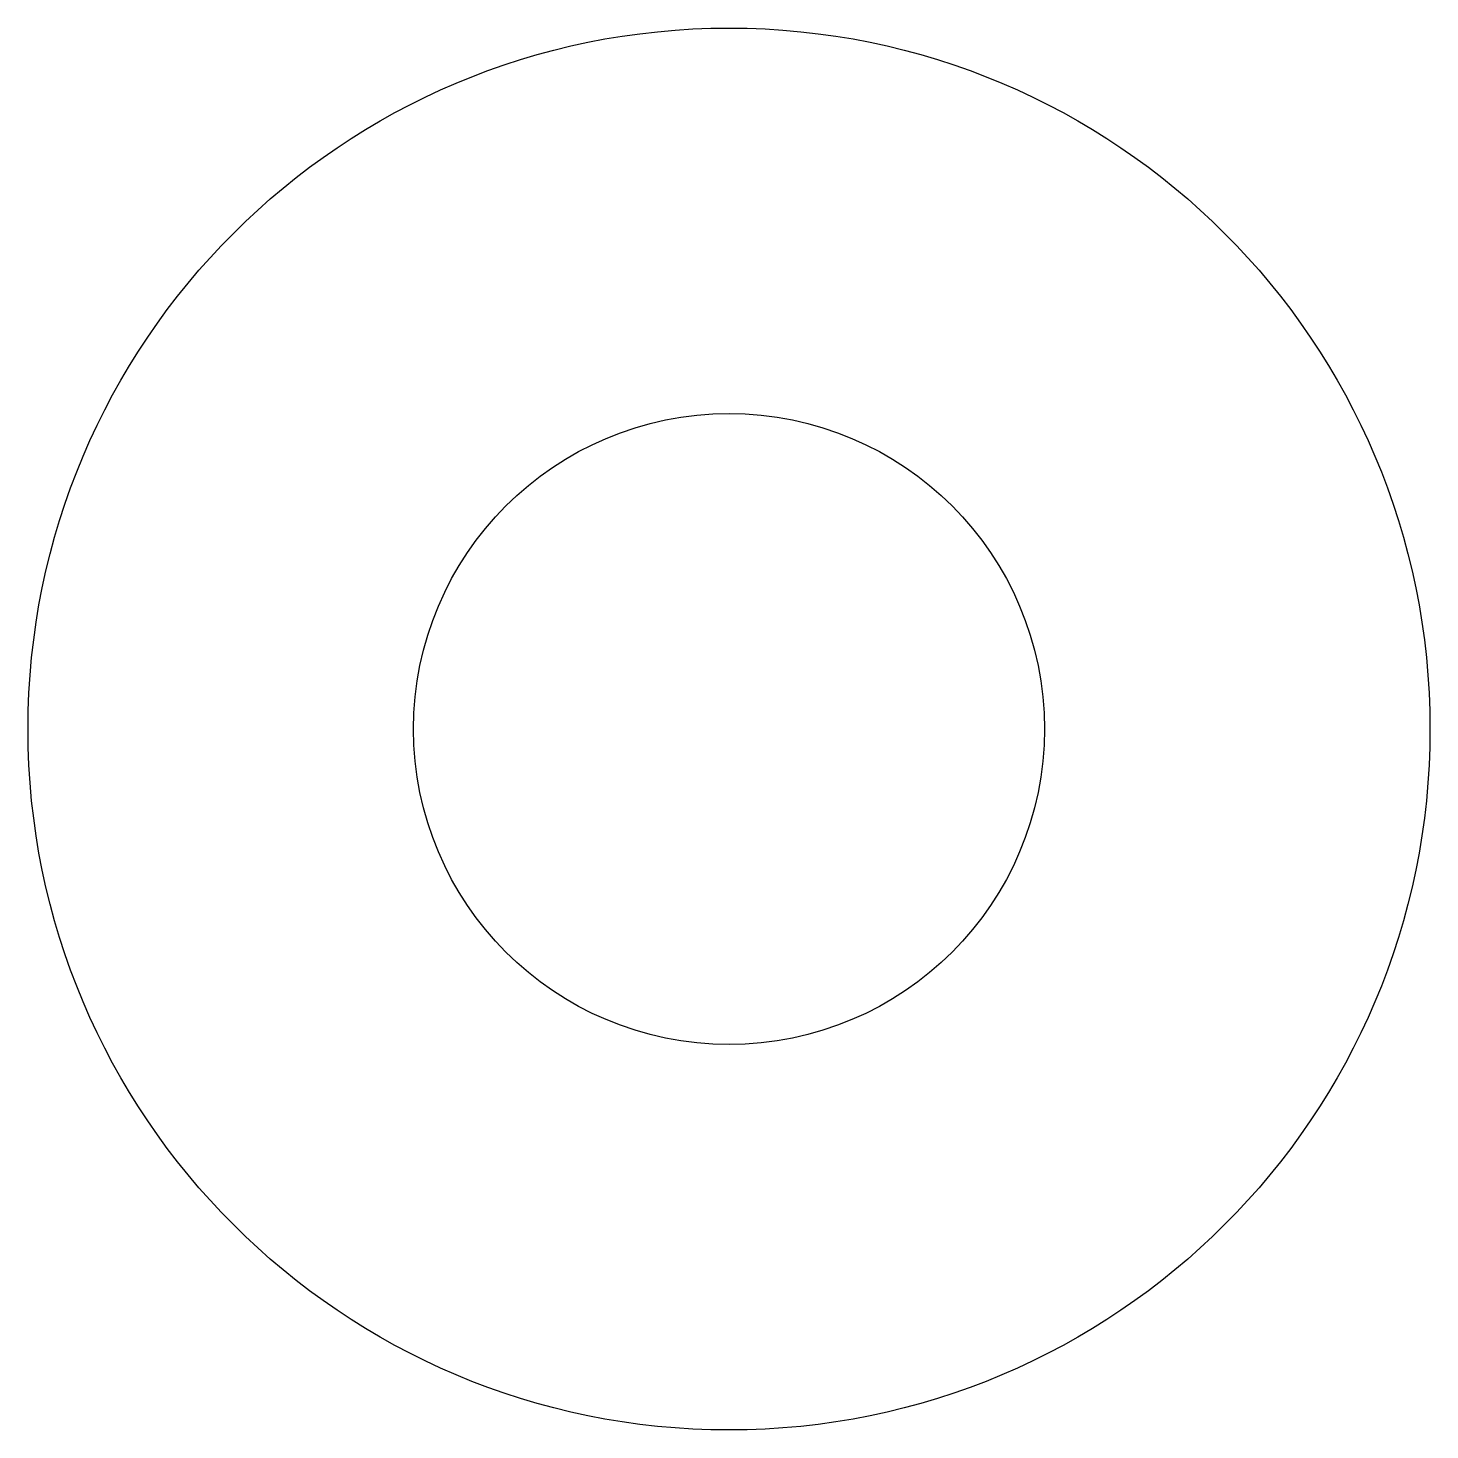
# Model space of a CAD drawing. Header units: millimetres. Extents: x 13.8 to 53.8, y 9.5 to 49.5.
import ezdxf

# ---------------------------------------------------------------- set-up
doc = ezdxf.new("R2010")
doc.units = ezdxf.units.MM

msp = doc.modelspace()

# ---------------------------------------------------------------- linework, layer by layer
for radius in [20, 9]:
    msp.add_circle((33.815, 29.542), radius)

doc.saveas('drawing.dxf')
